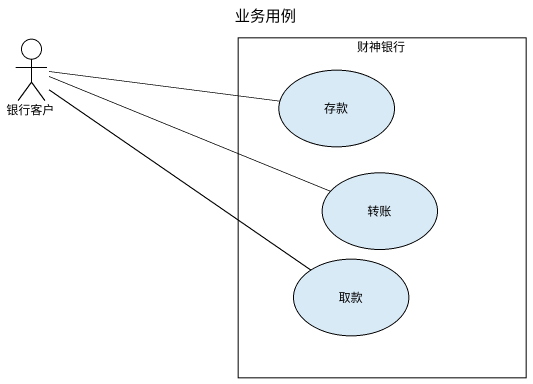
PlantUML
@startuml
title 业务用例
actor 银行客户
rectangle 财神银行 {
  usecase 存款
  usecase 转账
  usecase 取款
}
银行客户 -right- 存款
银行客户 -right- 转账
银行客户 -- 取款
@enduml
